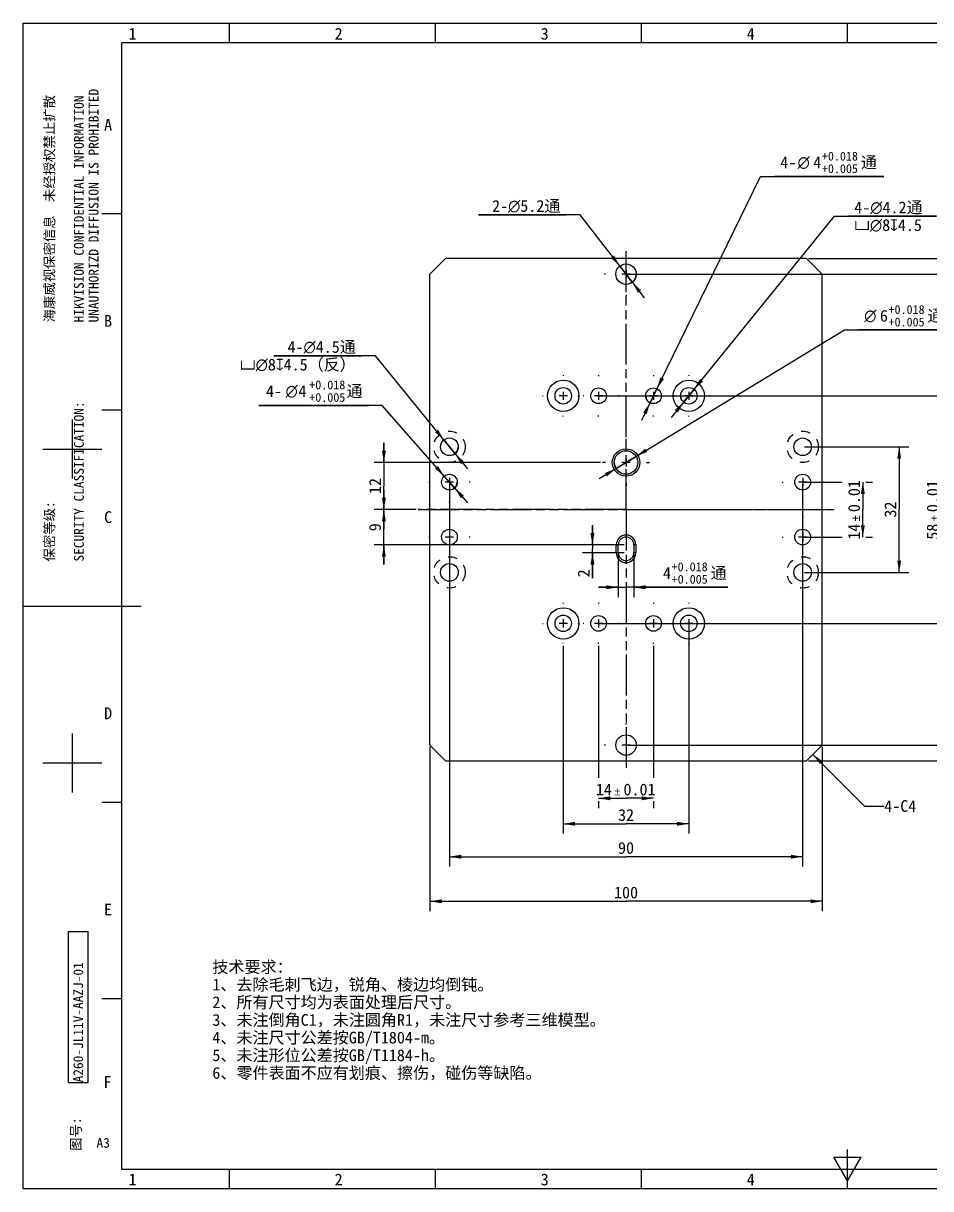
# Model space of a CAD drawing. Header units: millimetres. Extents: x 0 to 420, y 0 to 297.
# Drawn here: x 0 to 231.2, y 0 to 297 of the extents above; entities that cross this region are included whole.
import ezdxf
from ezdxf.enums import TextEntityAlignment as Align

# ---------------------------------------------------------------- set-up
doc = ezdxf.new("R2010")
doc.units = ezdxf.units.MM
doc.header["$LTSCALE"] = 23.1
for name, pattern in [('CENTER', [0.6, 0.375, -0.075, 0.075, -0.075]), ('HIDDEN', [0.2, 0.1, -0.1]), ('PHANTOM', [0.8, 0.45, -0.05, 0.1, -0.05, 0.1, -0.05])]:
    doc.linetypes.add(name, pattern=pattern)
doc.layers.get('0').update_dxf_attribs({"linetype": 'CONTINUOUS'})
for name, color, linetype in [('03_ALL_AXES', 7, 'CONTINUOUS'), ('10_ALL_CHAMFER', 7, 'CONTINUOUS'), ('20_ALL_FEATURES', 7, 'CONTINUOUS'), ('50_ALL_DETAILS', 7, 'CONTINUOUS'), ('51__DRAFT_DIMS', 7, 'CONTINUOUS'), ('DEFAULT_1', 7, 'CENTER')]:
    doc.layers.add(name, color=color, linetype=linetype)
doc.styles.get("Standard").update_dxf_attribs({"font": 'simfang.ttf'})
doc.styles.add('TEXTSTYLE_1', font='gdt', dxfattribs={"width": 0.8})
doc.styles.add('TEXTSTYLE_2', font='simfang.ttf')
doc.styles.add('TEXTSTYLE_3', font='simfang.ttf')
doc.styles.add('TEXTSTYLE_4', font='simfang.ttf')
doc.styles.add('TEXTSTYLE_6', font='simfang.ttf')
doc.dimstyles.new('DIMSTYLE_1', dxfattribs={"dimtxt": 3, "dimasz": 3, "dimexe": 2.5, "dimexo": 0.5, "dimgap": 0.75, "dimtad": 1, "dimdsep": 46, "dimtxsty": 'Standard', "dimblk": '_FILLED', "dimblk1": '_FILLED', "dimblk2": '_FILLED', "dimcen": 0.09, "dimclrt": 3, "dimazin": 2, "dimtp": 0.3, "dimtm": 0.3, "dimtfac": 1, "dimtofl": 0, "dimtmove": 0, "dimatfit": 3, "dimldrblk": '_FILLED', "dimfxl": 0, "dimtolj": 1, "dimarcsym": 0})
doc.dimstyles.new('DIMSTYLE_2', dxfattribs={"dimtxt": 3, "dimasz": 3, "dimexe": 2.5, "dimexo": 0.5, "dimgap": 0.75, "dimtad": 1, "dimdsep": 46, "dimtxsty": 'Standard', "dimblk": '_FILLED', "dimblk1": '_FILLED', "dimblk2": '_FILLED', "dimcen": 0.09, "dimclrt": 3, "dimazin": 2, "dimtol": 1, "dimtp": 0.01, "dimtm": 0.01, "dimtfac": 1, "dimtofl": 0, "dimtmove": 0, "dimatfit": 3, "dimldrblk": '_FILLED', "dimfxl": 0, "dimtolj": 1, "dimarcsym": 0})
doc.dimstyles.new('DIMSTYLE_3', dxfattribs={"dimtxt": 3, "dimasz": 3, "dimexe": 2.5, "dimexo": 0.5, "dimgap": 0.75, "dimtad": 1, "dimdsep": 46, "dimtxsty": 'Standard', "dimblk": '_FILLED', "dimblk1": '_FILLED', "dimblk2": '_FILLED', "dimcen": 0.09, "dimclrt": 3, "dimazin": 2, "dimtp": 0.5, "dimtm": 0.5, "dimtfac": 1, "dimtofl": 0, "dimtmove": 0, "dimatfit": 3, "dimldrblk": '_FILLED', "dimfxl": 0, "dimtolj": 1, "dimarcsym": 0})
doc.dimstyles.new('DIMSTYLE_4', dxfattribs={"dimtxt": 3, "dimasz": 3, "dimexe": 2.5, "dimexo": 0.5, "dimgap": 0.75, "dimtad": 1, "dimdsep": 46, "dimtxsty": 'Standard', "dimblk": '_FILLED', "dimblk1": '_FILLED', "dimblk2": '_FILLED', "dimcen": 0.09, "dimclrt": 3, "dimazin": 2, "dimtp": 0.2, "dimtm": 0.2, "dimtfac": 1, "dimtofl": 0, "dimtmove": 0, "dimatfit": 3, "dimldrblk": '_FILLED', "dimfxl": 0, "dimtolj": 1, "dimarcsym": 0})
doc.dimstyles.new('DIMSTYLE_5', dxfattribs={"dimtxt": 3, "dimasz": 3, "dimexe": 2.5, "dimexo": 0.5, "dimgap": 0.75, "dimtad": 1, "dimdsep": 46, "dimtxsty": 'Standard', "dimblk": '_FILLED', "dimblk1": '_FILLED', "dimblk2": '_FILLED', "dimcen": 0.09, "dimclrt": 3, "dimazin": 2, "dimtp": 0.1, "dimtm": 0.1, "dimtfac": 1, "dimtofl": 0, "dimtmove": 0, "dimatfit": 3, "dimldrblk": '_FILLED', "dimfxl": 0, "dimtolj": 1, "dimarcsym": 0})
doc.dimstyles.new('DIMSTYLE_6', dxfattribs={"dimtxt": 3, "dimasz": 3, "dimexe": 2.5, "dimexo": 0.5, "dimtad": 1, "dimdsep": 46, "dimtxsty": 'Standard', "dimblk": '_FILLED', "dimblk1": '_FILLED', "dimblk2": '_FILLED', "dimcen": 0.09, "dimclrt": 3, "dimazin": 2, "dimtp": 0.1, "dimtm": 0.1, "dimtfac": 1, "dimtmove": 0, "dimatfit": 2, "dimldrblk": '_FILLED', "dimfxl": 0, "dimtolj": 1, "dimarcsym": 0})
doc.dimstyles.new('DIMSTYLE_7', dxfattribs={"dimtxt": 3, "dimasz": 3, "dimexe": 2.5, "dimexo": 0.5, "dimtad": 1, "dimdec": 3, "dimdsep": 46, "dimtxsty": 'Standard', "dimblk": '_FILLED', "dimblk1": '_FILLED', "dimblk2": '_FILLED', "dimcen": 0.09, "dimclrt": 3, "dimadec": 3, "dimazin": 2, "dimtol": 1, "dimtp": 0.018, "dimtm": -0.005, "dimtfac": 0.75, "dimtdec": 3, "dimtmove": 0, "dimatfit": 2, "dimldrblk": '_FILLED', "dimfxl": 0, "dimtolj": 1, "dimarcsym": 0})
doc.dimstyles.new('DIMSTYLE_8', dxfattribs={"dimtxt": 3, "dimasz": 3, "dimexe": 2.5, "dimexo": 0.5, "dimgap": 0.75, "dimtad": 1, "dimdec": 3, "dimdsep": 46, "dimtxsty": 'Standard', "dimblk": '_FILLED', "dimblk1": '_FILLED', "dimblk2": '_FILLED', "dimcen": 0.09, "dimclrt": 3, "dimadec": 3, "dimazin": 2, "dimtol": 1, "dimtp": 0.018, "dimtm": -0.005, "dimtfac": 0.75, "dimtdec": 3, "dimtofl": 0, "dimtmove": 0, "dimatfit": 3, "dimldrblk": '_FILLED', "dimfxl": 0, "dimtolj": 1, "dimarcsym": 0})
doc.dimstyles.get("Standard").update_dxf_attribs({"dimtxt": 3, "dimasz": 3, "dimexe": 2.5, "dimexo": 0.5, "dimtad": 1, "dimdsep": 46, "dimtxsty": 'Standard', "dimblk": '_FILLED', "dimblk1": '_FILLED', "dimblk2": '_FILLED', "dimcen": 0.09, "dimclrt": 3, "dimazin": 2, "dimtol": 1, "dimtp": 0.01, "dimtm": 0.01, "dimtfac": 1, "dimtofl": 0, "dimtmove": 0, "dimatfit": 3, "dimldrblk": '_FILLED', "dimfxl": 0, "dimtolj": 1, "dimarcsym": 0})

# ---------------------------------------------------------------- blocks, each defined once
blk = doc.blocks.new('_FILLED')
at = {"color": 0, "linetype": 'ByBlock'}
blk.add_solid([(0, 0), (-1, 0.167), (-1, -0.167)], dxfattribs=at)
blk = doc.blocks.new('*D1')
at = {"layer": '51__DRAFT_DIMS', "color": 4}
for p, q in [((169.57, 143.57), (169.57, 90.49)), ((137.57, 138.32), (137.57, 90.49)), ((137.57, 92.99), (153.57, 92.99)), ((169.57, 92.99), (153.57, 92.99))]:
    blk.add_line(p, q, dxfattribs=at)
at = {"layer": '51__DRAFT_DIMS', "color": 4, "xscale": 3, "yscale": 3, "zscale": 3, "rotation": 180}
blk.add_blockref('_FILLED', (137.57, 92.99), dxfattribs=at)
at = {"layer": '51__DRAFT_DIMS', "color": 4, "xscale": 3, "yscale": 3, "zscale": 3}
blk.add_blockref('_FILLED', (169.57, 92.99), dxfattribs=at)
at = {"layer": '51__DRAFT_DIMS', "color": 3, "insert": (153.57, 96.74), "char_height": 3, "width": 4.4062, "attachment_point": 2, "line_spacing_factor": 0.9}
blk.add_mtext('32', dxfattribs=at)
blk = doc.blocks.new('*D2')
at = {"layer": '51__DRAFT_DIMS', "color": 4}
for p, q in [((146.57, 138.32), (146.57, 104.74)), ((160.57, 138.32), (160.57, 104.74)), ((146.57, 99.49), (153.57, 99.49)), ((146.57, 98.74), (146.57, 96.99)), ((160.57, 99.49), (153.57, 99.49)), ((160.57, 98.74), (160.57, 96.99))]:
    blk.add_line(p, q, dxfattribs=at)
at = {"layer": '51__DRAFT_DIMS', "color": 4, "xscale": 3, "yscale": 3, "zscale": 3, "rotation": 180}
blk.add_blockref('_FILLED', (146.57, 99.49), dxfattribs=at)
at = {"layer": '51__DRAFT_DIMS', "color": 4, "xscale": 3, "yscale": 3, "zscale": 3}
blk.add_blockref('_FILLED', (160.57, 99.49), dxfattribs=at)
at = {"layer": '51__DRAFT_DIMS', "color": 3}
for s, p in [('14', (147.94, 100.24)), ('0.01', (157, 100.24))]:
    blk.add_text(s, height=3, dxfattribs=at).set_placement(p, align=Align.CENTER)
at = {"layer": '51__DRAFT_DIMS', "color": 3, "style": 'TEXTSTYLE_1'}
blk.add_text('`', height=2.1, dxfattribs=at).set_placement((151.37, 100.24), align=Align.CENTER)
blk = doc.blocks.new('*D3')
at = {"layer": '51__DRAFT_DIMS', "color": 4}
for p, q in [((108.57, 179.57), (108.57, 82.1)), ((198.57, 179.57), (198.57, 82.1)), ((108.57, 84.6), (153.57, 84.6)), ((198.57, 84.6), (153.57, 84.6))]:
    blk.add_line(p, q, dxfattribs=at)
at = {"layer": '51__DRAFT_DIMS', "color": 4, "xscale": 3, "yscale": 3, "zscale": 3, "rotation": 180}
blk.add_blockref('_FILLED', (108.57, 84.6), dxfattribs=at)
at = {"layer": '51__DRAFT_DIMS', "color": 4, "xscale": 3, "yscale": 3, "zscale": 3}
blk.add_blockref('_FILLED', (198.57, 84.6), dxfattribs=at)
at = {"layer": '51__DRAFT_DIMS', "color": 3, "insert": (153.57, 88.35), "char_height": 3, "width": 4.4062, "attachment_point": 2, "line_spacing_factor": 0.9}
blk.add_mtext('90', dxfattribs=at)
blk = doc.blocks.new('*D4')
at = {"layer": '51__DRAFT_DIMS', "color": 4}
for p, q in [((103.57, 112.57), (103.57, 70.74)), ((203.57, 112.57), (203.57, 70.74)), ((103.57, 73.24), (153.57, 73.24)), ((203.57, 73.24), (153.57, 73.24))]:
    blk.add_line(p, q, dxfattribs=at)
at = {"layer": '51__DRAFT_DIMS', "color": 4, "xscale": 3, "yscale": 3, "zscale": 3, "rotation": 180}
blk.add_blockref('_FILLED', (103.57, 73.24), dxfattribs=at)
at = {"layer": '51__DRAFT_DIMS', "color": 4, "xscale": 3, "yscale": 3, "zscale": 3}
blk.add_blockref('_FILLED', (203.57, 73.24), dxfattribs=at)
at = {"layer": '51__DRAFT_DIMS', "color": 3, "insert": (153.57, 76.99), "char_height": 3, "width": 6.6094, "attachment_point": 2, "line_spacing_factor": 0.9}
blk.add_mtext('100', dxfattribs=at)
blk = doc.blocks.new('*D5')
at = {"layer": '51__DRAFT_DIMS', "color": 4}
for p, q in [((199.07, 180.07), (208.65, 180.07)), ((213.9, 180.07), (213.9, 173.07)), ((214.65, 180.07), (216.4, 180.07)), ((213.9, 166.07), (213.9, 173.07)), ((199.07, 166.07), (208.65, 166.07)), ((214.65, 166.07), (216.4, 166.07))]:
    blk.add_line(p, q, dxfattribs=at)
at = {"layer": '51__DRAFT_DIMS', "color": 4, "xscale": 3, "yscale": 3, "zscale": 3}
for p, rotation in [((213.9, 180.07), 90), ((213.9, 166.07), 270)]:
    blk.add_blockref('_FILLED', p, dxfattribs=dict(at, rotation=rotation))
at = {"layer": '51__DRAFT_DIMS', "color": 3}
for s, p in [('0.01', (213.15, 176.5)), ('14', (213.15, 167.44))]:
    blk.add_text(s, height=3, rotation=90, dxfattribs=at).set_placement(p, align=Align.CENTER)
at = {"layer": '51__DRAFT_DIMS', "color": 3, "style": 'TEXTSTYLE_1'}
blk.add_text('`', height=2.1, rotation=90, dxfattribs=at).set_placement((213.15, 170.87), align=Align.CENTER)
blk = doc.blocks.new('*D6')
at = {"layer": '51__DRAFT_DIMS', "color": 4}
for p, q in [((199.07, 189.07), (225.66, 189.07)), ((223.16, 189.07), (223.16, 173.07)), ((223.16, 157.07), (223.16, 173.07)), ((199.07, 157.07), (225.66, 157.07))]:
    blk.add_line(p, q, dxfattribs=at)
at = {"layer": '51__DRAFT_DIMS', "color": 4, "xscale": 3, "yscale": 3, "zscale": 3}
for p, rotation in [((223.16, 189.07), 90), ((223.16, 157.07), 270)]:
    blk.add_blockref('_FILLED', p, dxfattribs=dict(at, rotation=rotation))
at = {"layer": '51__DRAFT_DIMS', "color": 3, "insert": (219.41, 173.07), "char_height": 3, "width": 4.4062, "attachment_point": 2, "rotation": 90, "line_spacing_factor": 0.9}
blk.add_mtext('32', dxfattribs=at)
blk = doc.blocks.new('*D7')
at = {"layer": '51__DRAFT_DIMS', "color": 4}
for p, q in [((146.47, 202.07), (236.42, 202.07)), ((233.92, 202.07), (233.92, 173.07)), ((233.92, 144.07), (233.92, 173.07)), ((146.7, 144.07), (236.42, 144.07))]:
    blk.add_line(p, q, dxfattribs=at)
at = {"layer": '51__DRAFT_DIMS', "color": 4, "xscale": 3, "yscale": 3, "zscale": 3}
for p, rotation in [((233.92, 202.07), 90), ((233.92, 144.07), 270)]:
    blk.add_blockref('_FILLED', p, dxfattribs=dict(at, rotation=rotation))
at = {"layer": '51__DRAFT_DIMS', "color": 3}
for s, p in [('0.01', (233.17, 176.5)), ('58', (233.17, 167.44))]:
    blk.add_text(s, height=3, rotation=90, dxfattribs=at).set_placement(p, align=Align.CENTER)
at = {"layer": '51__DRAFT_DIMS', "color": 3, "style": 'TEXTSTYLE_1'}
blk.add_text('`', height=2.1, rotation=90, dxfattribs=at).set_placement((233.17, 170.87), align=Align.CENTER)
blk = doc.blocks.new('*D8')
at = {"layer": '51__DRAFT_DIMS', "color": 4}
for p, q in [((154.07, 233.07), (247.69, 233.07)), ((245.19, 233.07), (245.19, 173.07)), ((245.19, 113.07), (245.19, 173.07)), ((154.07, 113.07), (247.69, 113.07))]:
    blk.add_line(p, q, dxfattribs=at)
at = {"layer": '51__DRAFT_DIMS', "color": 4, "xscale": 3, "yscale": 3, "zscale": 3}
for p, rotation in [((245.19, 233.07), 90), ((245.19, 113.07), 270)]:
    blk.add_blockref('_FILLED', p, dxfattribs=dict(at, rotation=rotation))
at = {"layer": '51__DRAFT_DIMS', "color": 3, "insert": (241.44, 173.07), "char_height": 3, "width": 6.6094, "attachment_point": 2, "rotation": 90, "line_spacing_factor": 0.9}
blk.add_mtext('120', dxfattribs=at)
blk = doc.blocks.new('*D9')
at = {"layer": '51__DRAFT_DIMS', "color": 4}
for p, q in [((200.07, 237.07), (260.64, 237.07)), ((258.14, 237.07), (258.14, 173.07)), ((258.14, 109.07), (258.14, 173.07)), ((200.07, 109.07), (260.64, 109.07))]:
    blk.add_line(p, q, dxfattribs=at)
at = {"layer": '51__DRAFT_DIMS', "color": 4, "xscale": 3, "yscale": 3, "zscale": 3}
for p, rotation in [((258.14, 237.07), 90), ((258.14, 109.07), 270)]:
    blk.add_blockref('_FILLED', p, dxfattribs=dict(at, rotation=rotation))
at = {"layer": '51__DRAFT_DIMS', "color": 3, "insert": (254.39, 173.07), "char_height": 3, "width": 6.6094, "attachment_point": 2, "rotation": 90, "line_spacing_factor": 0.9}
blk.add_mtext('128', dxfattribs=at)
blk = doc.blocks.new('*D10')
at = {"layer": '51__DRAFT_DIMS', "color": 4}
for p, q in [((91.87, 185.07), (91.87, 190.07)), ((91.87, 190.07), (91.87, 179.07)), ((147.07, 185.07), (89.37, 185.07)), ((91.87, 168.07), (91.87, 179.07)), ((100.07, 173.07), (89.37, 173.07)), ((91.87, 173.07), (91.87, 168.07))]:
    blk.add_line(p, q, dxfattribs=at)
at = {"layer": '51__DRAFT_DIMS', "color": 4, "xscale": 3, "yscale": 3, "zscale": 3}
for p, rotation in [((91.87, 185.07), 270), ((91.87, 173.07), 90)]:
    blk.add_blockref('_FILLED', p, dxfattribs=dict(at, rotation=rotation))
at = {"layer": '51__DRAFT_DIMS', "color": 3, "insert": (88.12, 179.07), "char_height": 3, "width": 4.4062, "attachment_point": 2, "rotation": 90, "line_spacing_factor": 0.9}
blk.add_mtext('12', dxfattribs=at)
blk = doc.blocks.new('*D11')
at = {"layer": '51__DRAFT_DIMS', "color": 4}
for p, q in [((91.87, 173.07), (91.87, 178.07)), ((91.87, 178.07), (91.87, 168.57)), ((100.07, 173.07), (89.37, 173.07)), ((91.87, 159.07), (91.87, 168.57)), ((153.07, 164.07), (89.37, 164.07)), ((91.87, 164.07), (91.87, 159.07))]:
    blk.add_line(p, q, dxfattribs=at)
at = {"layer": '51__DRAFT_DIMS', "color": 4, "xscale": 3, "yscale": 3, "zscale": 3}
for p, rotation in [((91.87, 173.07), 270), ((91.87, 164.07), 90)]:
    blk.add_blockref('_FILLED', p, dxfattribs=dict(at, rotation=rotation))
at = {"layer": '51__DRAFT_DIMS', "color": 3, "insert": (88.12, 168.57), "char_height": 3, "width": 2.2031, "attachment_point": 2, "rotation": 90, "line_spacing_factor": 0.9}
blk.add_mtext('9', dxfattribs=at)
blk = doc.blocks.new('*D12')
at = {"layer": '51__DRAFT_DIMS', "color": 4}
for p, q in [((145.01, 164.07), (145.01, 169.07)), ((145.01, 169.07), (145.01, 163.07)), ((153.07, 164.07), (142.51, 164.07)), ((153.07, 162.07), (142.51, 162.07)), ((145.01, 155.63), (145.01, 163.07)), ((145.01, 162.07), (145.01, 155.63))]:
    blk.add_line(p, q, dxfattribs=at)
at = {"layer": '51__DRAFT_DIMS', "color": 4, "xscale": 3, "yscale": 3, "zscale": 3}
for p, rotation in [((145.01, 164.07), 270), ((145.01, 162.07), 90)]:
    blk.add_blockref('_FILLED', p, dxfattribs=dict(at, rotation=rotation))
at = {"layer": '51__DRAFT_DIMS', "color": 3, "insert": (141.26, 157.83), "char_height": 3, "width": 2.2031, "attachment_point": 3, "rotation": 90, "line_spacing_factor": 0.9}
blk.add_mtext('2', dxfattribs=at)
blk = doc.blocks.new('*D13')
at = {"layer": '51__DRAFT_DIMS', "color": 4}
for p, q in [((141.85, 248.2), (115.94, 248.2)), ((115.94, 248.2), (138.35, 248.2)), ((153.57, 233.07), (141.85, 248.2)), ((151.98, 235.13), (153.57, 233.07)), ((155.16, 231.02), (153.57, 233.07)), ((153.57, 233.07), (158.22, 227.06))]:
    blk.add_line(p, q, dxfattribs=at)
at = {"layer": '51__DRAFT_DIMS', "color": 4, "xscale": 3, "yscale": 3, "zscale": 3}
for p, rotation in [((151.98, 235.13), 307.7547670768), ((155.16, 231.02), 127.753925873)]:
    blk.add_blockref('_FILLED', p, dxfattribs=dict(at, rotation=rotation))
at = {"layer": '51__DRAFT_DIMS', "color": 3, "insert": (136.85, 251.95), "char_height": 3, "width": 19.4102, "attachment_point": 3, "line_spacing_factor": 0.9}
blk.add_mtext('2-\\fgdt;{\\fgdt;n}\\fFangSong;5.2通', dxfattribs=at)
blk = doc.blocks.new('*D14')
at = {"layer": '51__DRAFT_DIMS', "color": 4}
for p, q in [((169.57, 202.07), (206.72, 247.83)), ((206.72, 247.83), (232.63, 247.83)), ((232.63, 247.83), (210.22, 247.83)), ((169.57, 202.07), (165.1, 196.56)), ((168.25, 200.44), (169.57, 202.07)), ((170.89, 203.7), (169.57, 202.07))]:
    blk.add_line(p, q, dxfattribs=at)
at = {"layer": '51__DRAFT_DIMS', "color": 4, "xscale": 3, "yscale": 3, "zscale": 3}
for p, rotation in [((170.89, 203.7), 230.9269230423), ((168.25, 200.44), 50.9269230423)]:
    blk.add_blockref('_FILLED', p, dxfattribs=dict(at, rotation=rotation))
at = {"layer": '51__DRAFT_DIMS', "color": 3, "insert": (211.72, 251.58), "char_height": 3, "width": 24.3125, "attachment_point": 1, "line_spacing_factor": 0.9}
blk.add_mtext('4-\\fgdt;{\\fgdt;n}\\fFangSong;4.2通\\P\\fgdt;{\\fgdt;v}{\\fgdt;n}\\fFangSong;8\\fgdt;{\\fgdt;x}\\fFangSong;4.5', dxfattribs=at)
blk = doc.blocks.new('*D15')
at = {"layer": '51__DRAFT_DIMS', "color": 4}
for p, q in [((160.57, 202.07), (187.86, 257.94)), ((187.86, 257.94), (219.28, 257.94)), ((219.28, 257.94), (191.36, 257.94)), ((160.57, 202.07), (157.5, 195.78)), ((159.69, 200.27), (160.57, 202.07)), ((161.45, 203.87), (160.57, 202.07))]:
    blk.add_line(p, q, dxfattribs=at)
at = {"layer": '51__DRAFT_DIMS', "color": 4, "xscale": 3, "yscale": 3, "zscale": 3}
for p, rotation in [((161.45, 203.87), 243.9655464663), ((159.69, 200.27), 63.9646955577)]:
    blk.add_blockref('_FILLED', p, dxfattribs=dict(at, rotation=rotation))
at = {"layer": '51__DRAFT_DIMS', "color": 3}
for s, p in [('4-', (192.86, 260.06)), ('4', (201.27, 260.06)), ('通', (213.38, 260.06))]:
    blk.add_text(s, height=3, dxfattribs=at).set_placement(p)
for s, height, style, p in [('n', 3, 'TEXTSTYLE_1', (197.27, 260.06)), ('+0.018', 2.25, 'TEXTSTYLE_4', (203.47, 262.02)), ('+0.005', 2.25, 'TEXTSTYLE_4', (203.47, 258.84))]:
    blk.add_text(s, height=height, dxfattribs=dict(at, style=style)).set_placement(p)
blk = doc.blocks.new('*D16')
at = {"layer": '51__DRAFT_DIMS', "color": 4}
for p, q in [((89.72, 212.28), (63.81, 212.28)), ((63.81, 212.28), (86.22, 212.28)), ((108.57, 189.07), (89.72, 212.28)), ((107.15, 190.82), (108.57, 189.07)), ((109.99, 187.32), (108.57, 189.07)), ((108.57, 189.07), (113.14, 183.44))]:
    blk.add_line(p, q, dxfattribs=at)
at = {"layer": '51__DRAFT_DIMS', "color": 4, "xscale": 3, "yscale": 3, "zscale": 3}
for p, rotation in [((107.15, 190.82), 309.075803909), ((109.99, 187.32), 129.0765563842)]:
    blk.add_blockref('_FILLED', p, dxfattribs=dict(at, rotation=rotation))
at = {"layer": '51__DRAFT_DIMS', "color": 3, "insert": (84.72, 216.03), "char_height": 3, "width": 37.4961, "attachment_point": 3, "line_spacing_factor": 0.9}
blk.add_mtext('4-\\fgdt;{\\fgdt;n}\\fFangSong;4.5通\\P\\fgdt;{\\fgdt;v}{\\fgdt;n}\\fFangSong;8\\fgdt;{\\fgdt;x}\\fFangSong;4.5（反）', dxfattribs=at)
blk = doc.blocks.new('*D17')
at = {"layer": '51__DRAFT_DIMS', "color": 4}
for p, q in [((91.44, 199.64), (60.02, 199.64)), ((60.02, 199.64), (87.94, 199.64)), ((108.57, 180.07), (91.44, 199.64)), ((107.25, 181.58), (108.57, 180.07)), ((109.89, 178.57), (108.57, 180.07)), ((108.57, 180.07), (113.18, 174.8))]:
    blk.add_line(p, q, dxfattribs=at)
at = {"layer": '51__DRAFT_DIMS', "color": 4, "xscale": 3, "yscale": 3, "zscale": 3}
for p, rotation in [((107.25, 181.58), 311.2006973597), ((109.89, 178.57), 131.2001497208)]:
    blk.add_blockref('_FILLED', p, dxfattribs=dict(at, rotation=rotation))
at = {"layer": '51__DRAFT_DIMS', "color": 3}
for s, height, style, p in [('+0.018', 2.25, 'TEXTSTYLE_4', (82.04, 203.73)), ('n', 3, 'TEXTSTYLE_1', (69.92, 201.76)), ('+0.005', 2.25, 'TEXTSTYLE_4', (82.04, 200.54))]:
    blk.add_text(s, height=height, dxfattribs=dict(at, style=style)).set_placement(p, align=Align.RIGHT)
for s, p in [('通', (86.44, 201.76)), ('4-', (65.92, 201.76)), ('4', (72.13, 201.76))]:
    blk.add_text(s, height=3, dxfattribs=at).set_placement(p, align=Align.RIGHT)
blk = doc.blocks.new('*D18')
at = {"layer": '51__DRAFT_DIMS', "color": 4}
for p, q in [((153.57, 185.07), (209.25, 218.85)), ((209.25, 218.85), (236.26, 218.85)), ((236.26, 218.85), (212.75, 218.85)), ((153.57, 185.07), (146.73, 180.92)), ((151.01, 183.52), (153.57, 185.07)), ((156.14, 186.63), (153.57, 185.07))]:
    blk.add_line(p, q, dxfattribs=at)
at = {"layer": '51__DRAFT_DIMS', "color": 4, "xscale": 3, "yscale": 3, "zscale": 3}
for p, rotation in [((156.14, 186.63), 211.2407094107), ((151.01, 183.52), 31.2433724253)]:
    blk.add_blockref('_FILLED', p, dxfattribs=dict(at, rotation=rotation))
at = {"layer": '51__DRAFT_DIMS', "color": 3}
for s, height, style, p in [('n', 3, 'TEXTSTYLE_1', (214.25, 220.97)), ('+0.018', 2.25, 'TEXTSTYLE_4', (220.45, 222.93)), ('+0.005', 2.25, 'TEXTSTYLE_4', (220.45, 219.75))]:
    blk.add_text(s, height=height, dxfattribs=dict(at, style=style)).set_placement(p)
for s, p in [('6', (218.25, 220.97)), ('通', (230.36, 220.97))]:
    blk.add_text(s, height=3, dxfattribs=at).set_placement(p)
blk = doc.blocks.new('*D19')
at = {"layer": '51__DRAFT_DIMS', "color": 4}
for p, q in [((151.57, 161.57), (151.57, 150.78)), ((155.57, 161.57), (155.57, 150.78)), ((151.57, 153.28), (146.57, 153.28)), ((146.57, 153.28), (153.57, 153.28)), ((179.5, 153.28), (153.57, 153.28)), ((155.57, 153.28), (179.5, 153.28))]:
    blk.add_line(p, q, dxfattribs=at)
at = {"layer": '51__DRAFT_DIMS', "color": 4, "xscale": 3, "yscale": 3, "zscale": 3}
blk.add_blockref('_FILLED', (151.57, 153.28), dxfattribs=at)
at = {"layer": '51__DRAFT_DIMS', "color": 4, "xscale": 3, "yscale": 3, "zscale": 3, "rotation": 180}
blk.add_blockref('_FILLED', (155.57, 153.28), dxfattribs=at)
at = {"layer": '51__DRAFT_DIMS', "color": 3}
for s, p in [('4', (162.99, 155.4)), ('通', (175.1, 155.4))]:
    blk.add_text(s, height=3, dxfattribs=at).set_placement(p)
at = {"layer": '51__DRAFT_DIMS', "color": 3, "style": 'TEXTSTYLE_4'}
for s, p in [('+0.018', (165.19, 157.37)), ('+0.005', (165.19, 154.18))]:
    blk.add_text(s, height=2.25, dxfattribs=at).set_placement(p)
blk = doc.blocks.new('CENTERLINEL_BL0', base_point=(153.57, 173.07))
at = {"layer": 'DEFAULT_1', "color": 1, "linetype": 'PHANTOM'}
for q in [(153.57, 240.07), (153.57, 106.07)]:
    blk.add_line((153.57, 173.07), q, dxfattribs=at)
blk = doc.blocks.new('CENTERLINEL_BL1', base_point=(153.57, 173.07))
at = {"layer": 'DEFAULT_1', "color": 1, "linetype": 'PHANTOM'}
for q in [(100.57, 173.07), (206.57, 173.07)]:
    blk.add_line((153.57, 173.07), q, dxfattribs=at)

msp = doc.modelspace()

# ---------------------------------------------------------------- linework, layer by layer
at = {"color": 7}
for p, q in [((0, 0), (0, 297)), ((0, 297), (420, 297)), ((52.4993, 291.9961), (52.4993, 296.996)), ((104.9986, 291.9961), (104.9986, 296.996)), ((157.4979, 291.9961), (157.4979, 296.996)), ((209.9972, 291.9961), (209.9972, 296.996)), ((25, 292), (25, 5)), ((415, 292), (25, 292)), ((19.9997, 248.4967), (24.9997, 248.4967)), ((19.9997, 198.4973), (24.9997, 198.4973)), ((12.4998, 180.9976), (12.4998, 195.9974)), ((4.9999, 188.4975), (19.9997, 188.4975)), ((0, 148.5), (30, 148.5)), ((12.4998, 100.9986), (12.4998, 115.9984)), ((4.9999, 108.4985), (19.9997, 108.4985)), ((19.9997, 98.4987), (24.9997, 98.4987)), ((11.4821, 27.0317), (11.4821, 65.5317)), ((11.4821, 65.5317), (16.4821, 65.5317)), ((16.4821, 27.0317), (16.4821, 65.5317)), ((19.9997, 48.4993), (24.9997, 48.4993)), ((11.4821, 27.0317), (16.4821, 27.0317)), ((210, 0), (210, 10)), ((206.5331, 7.9999), (213.4613, 7.9999)), ((209.9972, 1.9999), (206.5331, 7.9999)), ((209.9972, 1.9999), (213.4613, 7.9999)), ((25, 5), (415, 5)), ((52.4993, 0), (52.4993, 4.9999)), ((104.9986, 0), (104.9986, 4.9999)), ((157.4979, 0), (157.4979, 4.9999)), ((420, 0), (0, 0))]:
    msp.add_line(p, q, dxfattribs=at)
at = {"color": 2}
msp.add_line((209.9972, 0), (209.9972, 4.9999), dxfattribs=at)
at = {"layer": '03_ALL_AXES', "color": 1, "linetype": 'PHANTOM'}
for p, q in [((153.5712, 238.3212), (153.5712, 238.6712)), ((148.3212, 233.0712), (147.9712, 233.0712)), ((158.8212, 233.0712), (159.1712, 233.0712)), ((153.5712, 227.8212), (153.5712, 227.4712)), ((137.5712, 207.3212), (137.5712, 207.1712)), ((146.5712, 207.3212), (146.5712, 207.0712)), ((160.5712, 207.3212), (160.5712, 207.0712)), ((169.5712, 207.3212), (169.5712, 207.1712)), ((132.3212, 202.0712), (132.4712, 202.0712)), ((141.3212, 202.0712), (141.5712, 202.0712)), ((142.8212, 202.0712), (142.6712, 202.0712)), ((151.8212, 202.0712), (151.5712, 202.0712)), ((155.3212, 202.0712), (155.5712, 202.0712)), ((164.3212, 202.0712), (164.4712, 202.0712)), ((165.8212, 202.0712), (165.5712, 202.0712)), ((174.8212, 202.0712), (174.6712, 202.0712)), ((137.5712, 196.8212), (137.5712, 196.9712)), ((146.5712, 196.8212), (146.5712, 197.0712)), ((160.5712, 196.8212), (160.5712, 197.0712)), ((169.5712, 196.8212), (169.5712, 196.9712)), ((153.5712, 190.3212), (153.5712, 191.0712)), ((108.5712, 185.3212), (108.5712, 185.0712)), ((148.3212, 185.0712), (147.5712, 185.0712)), ((158.8212, 185.0712), (159.5712, 185.0712)), ((198.5712, 185.3212), (198.5712, 185.0712)), ((103.3212, 180.0712), (103.5712, 180.0712)), ((113.8212, 180.0712), (113.5712, 180.0712)), ((153.5712, 179.8212), (153.5712, 179.0712)), ((193.3212, 180.0712), (193.5712, 180.0712)), ((203.8212, 180.0712), (203.5712, 180.0712)), ((100.5712, 173.0712), (206.5712, 173.0712)), ((108.5712, 174.8212), (108.5712, 175.0712)), ((198.5712, 174.8212), (198.5712, 175.0712)), ((108.5712, 171.3212), (108.5712, 171.0712)), ((198.5712, 171.3212), (198.5712, 171.0712)), ((103.3212, 166.0712), (103.5712, 166.0712)), ((113.8212, 166.0712), (113.5712, 166.0712)), ((193.3212, 166.0712), (193.5712, 166.0712)), ((203.8212, 166.0712), (203.5712, 166.0712)), ((108.5712, 160.8212), (108.5712, 161.0712)), ((198.5712, 160.8212), (198.5712, 161.0712)), ((137.5712, 149.3212), (137.5712, 149.1712)), ((146.5712, 149.3212), (146.5712, 149.0712)), ((160.5712, 149.3212), (160.5712, 149.0712)), ((169.5712, 149.3212), (169.5712, 149.1712)), ((132.3212, 144.0712), (132.4712, 144.0712)), ((141.3212, 144.0712), (141.5712, 144.0712)), ((142.8212, 144.0712), (142.6712, 144.0712)), ((151.8212, 144.0712), (151.5712, 144.0712)), ((155.3212, 144.0712), (155.5712, 144.0712)), ((164.3212, 144.0712), (164.4712, 144.0712)), ((165.8212, 144.0712), (165.5712, 144.0712)), ((174.8212, 144.0712), (174.6712, 144.0712)), ((137.5712, 138.8212), (137.5712, 138.9712)), ((146.5712, 138.8212), (146.5712, 139.0712)), ((160.5712, 138.8212), (160.5712, 139.0712)), ((169.5712, 138.8212), (169.5712, 138.9712)), ((153.5712, 118.3212), (153.5712, 118.6712)), ((148.3212, 113.0712), (147.9712, 113.0712)), ((158.8212, 113.0712), (159.1712, 113.0712)), ((153.5712, 107.8212), (153.5712, 107.4712))]:
    msp.add_line(p, q, dxfattribs=at)
at = {"layer": '03_ALL_AXES', "color": 1}
for p, q in [((154.6212, 233.0712), (152.5212, 233.0712)), ((153.5712, 234.1212), (153.5712, 232.0212)), ((138.6212, 202.0712), (136.5212, 202.0712)), ((137.5712, 203.1212), (137.5712, 201.0212)), ((147.6212, 202.0712), (145.5212, 202.0712)), ((146.5712, 203.1212), (146.5712, 201.0212)), ((161.6212, 202.0712), (159.5212, 202.0712)), ((160.5712, 203.1212), (160.5712, 201.0212)), ((170.6212, 202.0712), (168.5212, 202.0712)), ((169.5712, 203.1212), (169.5712, 201.0212)), ((154.6212, 185.0712), (152.5212, 185.0712)), ((153.5712, 186.1212), (153.5712, 184.0212)), ((109.6212, 180.0712), (107.5212, 180.0712)), ((108.5712, 181.1212), (108.5712, 179.0212)), ((199.6212, 180.0712), (197.5212, 180.0712)), ((198.5712, 181.1212), (198.5712, 179.0212)), ((108.5712, 167.1212), (108.5712, 165.0212)), ((198.5712, 167.1212), (198.5712, 165.0212)), ((109.6212, 166.0712), (107.5212, 166.0712)), ((199.6212, 166.0712), (197.5212, 166.0712)), ((138.6212, 144.0712), (136.5212, 144.0712)), ((137.5712, 145.1212), (137.5712, 143.0212)), ((147.6212, 144.0712), (145.5212, 144.0712)), ((146.5712, 145.1212), (146.5712, 143.0212)), ((161.6212, 144.0712), (159.5212, 144.0712)), ((160.5712, 145.1212), (160.5712, 143.0212)), ((170.6212, 144.0712), (168.5212, 144.0712)), ((169.5712, 145.1212), (169.5712, 143.0212)), ((154.6212, 113.0712), (152.5212, 113.0712)), ((153.5712, 114.1212), (153.5712, 112.0212))]:
    msp.add_line(p, q, dxfattribs=at)
at = {"layer": '03_ALL_AXES', "color": 7}
for centre, radius in [((153.5712, 233.0712), 2.6), ((137.5712, 202.0712), 4), ((169.5712, 202.0712), 4), ((137.5712, 202.0712), 2.1), ((146.5712, 202.0712), 2), ((160.5712, 202.0712), 2), ((169.5712, 202.0712), 2.1), ((108.5712, 189.0712), 2.25), ((198.5712, 189.0712), 2.25), ((108.5712, 180.0712), 2), ((198.5712, 180.0712), 2), ((108.5712, 166.0712), 2), ((198.5712, 166.0712), 2), ((108.5712, 157.0712), 2.25), ((198.5712, 157.0712), 2.25), ((137.5712, 144.0712), 4), ((137.5712, 144.0712), 2.1), ((146.5712, 144.0712), 2), ((160.5712, 144.0712), 2), ((169.5712, 144.0712), 4), ((169.5712, 144.0712), 2.1), ((153.5712, 113.0712), 2.6)]:
    msp.add_circle(centre, radius, dxfattribs=at)
at = {"layer": '03_ALL_AXES', "color": 8, "linetype": 'HIDDEN'}
for centre in [(108.5712, 189.0712), (198.5712, 189.0712), (108.5712, 157.0712), (198.5712, 157.0712)]:
    msp.add_circle(centre, 4, dxfattribs=at)
at = {"layer": '10_ALL_CHAMFER', "color": 4}
for p, q in [((151.0712, 164.0712), (151.5712, 164.0712)), ((156.0712, 164.0712), (155.5712, 164.0712)), ((151.0712, 162.0712), (151.5712, 162.0712)), ((156.0712, 162.0712), (155.5712, 162.0712))]:
    msp.add_line(p, q, dxfattribs=at)
at = {"layer": '10_ALL_CHAMFER', "color": 7}
for p, q in [((151.0712, 162.0712), (151.0712, 164.0712)), ((151.5712, 162.0712), (151.5712, 164.0712)), ((155.5712, 164.0712), (155.5712, 162.0712)), ((156.0712, 164.0712), (156.0712, 162.0712))]:
    msp.add_line(p, q, dxfattribs=at)
for radius in [3.5, 3]:
    msp.add_circle((153.5712, 185.0712), radius, dxfattribs=at)
for centre, radius, start, end in [((153.5712, 164.0712), 2.5, 0, 180), ((153.5712, 164.0712), 2, 0, 180), ((153.5712, 162.0712), 2.5, 180, 360), ((153.5712, 162.0712), 2, 180, 360)]:
    msp.add_arc(centre, radius, start, end, dxfattribs=at)
at = {"layer": '20_ALL_FEATURES', "color": 7}
for p, q in [((107.5712, 237.0712), (103.5712, 233.0712)), ((199.5712, 237.0712), (107.5712, 237.0712)), ((203.5712, 233.0712), (199.5712, 237.0712)), ((103.5712, 113.0712), (103.5712, 233.0712)), ((203.5712, 113.0712), (203.5712, 233.0712)), ((103.5712, 113.0712), (107.5712, 109.0712)), ((199.5712, 109.0712), (203.5712, 113.0712)), ((107.5712, 109.0712), (199.5712, 109.0712))]:
    msp.add_line(p, q, dxfattribs=at)
at = {"layer": '51__DRAFT_DIMS', "color": 4}
for centre, radius, start, end in [((153.5712, 233.0712), 2.6, 296.867776, 360), ((160.5712, 202.0712), 2, 180, 258.00128), ((169.5712, 202.0712), 2.1, 180, 244.320318), ((108.5712, 189.0712), 2.25, 296.547336, 360), ((153.5712, 185.0712), 3, 180, 220.704993), ((108.5712, 180.0712), 2, 297.1638, 360)]:
    msp.add_arc(centre, radius, start, end, dxfattribs=at)

# ---------------------------------------------------------------- block references
at = {"color": 4}
for name in ['CENTERLINEL_BL0', 'CENTERLINEL_BL1']:
    msp.add_blockref(name, (153.5712, 173.0712), dxfattribs=at)

# ---------------------------------------------------------------- texts
at = {"color": 3, "char_height": 3, "width": 2.203095, "attachment_point": 1, "line_spacing_factor": 0.9, "style": 'TEXTSTYLE_3'}
for s, insert in [('1', (26.8183, 295.843)), ('2', (79.3176, 295.843)), ('3', (131.8168, 295.843)), ('4', (184.3161, 295.843)), ('A', (20.5885, 272.6518)), ('B', (20.5885, 222.6524)), ('C', (20.5885, 172.6531)), ('D', (20.5885, 122.6538)), ('E', (20.5885, 72.6545)), ('F', (20.427, 28.7005)), ('1', (26.8183, 3.847)), ('2', (79.3176, 3.847)), ('3', (131.8168, 3.847)), ('4', (184.3161, 3.847))]:
    msp.add_mtext(s, dxfattribs=dict(at, insert=insert))
at = {"color": 3, "char_height": 2.5, "attachment_point": 1, "rotation": 90, "line_spacing_factor": 0.9}
for s, insert, width in [('\\M+5BAA3\\M+5BFB5\\M+5CDFE\\M+5CAD3\\M+5B1A3\\M+5C3DC\\M+5D0C5\\M+5CFA2  \\M+5CEB4\\M+5BEAD\\M+5CADA\\M+5C8A8\\M+5BDFB\\M+5D6B9\\M+5C0A9\\M+5C9A2\\P \\PHIKVISION CONFIDENTIAL INFORMATION    \\PUNAUTHORIZD DIFFUSION IS PROHIBITED', (5.4072, 220.7751), 69.765625), ('\\M+5B1A3\\M+5C3DC\\M+5B5C8\\M+5BCB6:\\P \\PSECURITY CLASSIFICATION:', (5.4072, 159.8345), 44.0625)]:
    msp.add_mtext(s, dxfattribs=dict(at, insert=insert, width=width))
at = {"color": 3, "insert": (12.1519, 9.6286), "char_height": 2.5, "width": 9.160156, "attachment_point": 1, "rotation": 90, "line_spacing_factor": 0.9, "style": 'TEXTSTYLE_2'}
msp.add_mtext('\\M+5CDBC\\M+5BAC5:', dxfattribs=at)
at = {"color": 3, "insert": (18.6494, 12.9309), "char_height": 2.49997, "width": 3.671825, "attachment_point": 1, "line_spacing_factor": 0.9}
msp.add_mtext('A3', dxfattribs=at)
at = {"layer": '50_ALL_DETAILS', "color": 3, "insert": (219.3653, 99.0166), "char_height": 3, "width": 8.8125, "attachment_point": 1, "line_spacing_factor": 0.9}
msp.add_mtext('4-C4', dxfattribs=at)
at = {"layer": '50_ALL_DETAILS', "color": 7, "insert": (12.7321, 27.0942), "char_height": 2.5, "width": 33.046875, "attachment_point": 1, "rotation": 90, "line_spacing_factor": 0.9}
msp.add_mtext('A260-JL11V-AAZJ-01', dxfattribs=at)
at = {"layer": '50_ALL_DETAILS', "color": 3, "insert": (48.1627, 58.0134), "char_height": 3, "width": 107.695312, "attachment_point": 1, "line_spacing_factor": 0.9, "style": 'TEXTSTYLE_6'}
msp.add_mtext('\\M+5BCBC\\M+5CAF5\\M+5D2AA\\M+5C7F3\\M+5A3BA\\P1\\M+5A1A2\\M+5C8A5\\M+5B3FD\\M+5C3AB\\M+5B4CC\\M+5B7C9\\M+5B1DF\\M+5A3AC\\M+5C8F1\\M+5BDC7\\M+5A1A2\\M+5C0E2\\M+5B1DF\\M+5BEF9\\M+5B5B9\\M+5B6DB\\M+5A1A3\\P2\\M+5A1A2\\M+5CBF9\\M+5D3D0\\M+5B3DF\\M+5B4E7\\M+5BEF9\\M+5CEAA\\M+5B1ED\\M+5C3E6\\M+5B4A6\\M+5C0ED\\M+5BAF3\\M+5B3DF\\M+5B4E7\\M+5A1A3\\P3\\M+5A1A2\\M+5CEB4\\M+5D7A2\\M+5B5B9\\M+5BDC7C1\\M+5A3AC\\M+5CEB4\\M+5D7A2\\M+5D4B2\\M+5BDC7R1\\M+5A3AC\\M+5CEB4\\M+5D7A2\\M+5B3DF\\M+5B4E7\\M+5B2CE\\M+5BFBC\\M+5C8FD\\M+5CEAC\\M+5C4A3\\M+5D0CD\\M+5A1A3\\P4\\M+5A1A2\\M+5CEB4\\M+5D7A2\\M+5B3DF\\M+5B4E7\\M+5B9AB\\M+5B2EE\\M+5B0B4GB/T1804-m\\M+5A1A3\\P5\\M+5A1A2\\M+5CEB4\\M+5D7A2\\M+5D0CE\\M+5CEBB\\M+5B9AB\\M+5B2EE\\M+5B0B4GB/T1184-h\\M+5A1A3\\P6\\M+5A1A2\\M+5C1E3\\M+5BCFE\\M+5B1ED\\M+5C3E6\\M+5B2BB\\M+5D3A6\\M+5D3D0\\M+5BBAE\\M+5BADB\\M+5A1A2\\M+5B2C1\\M+5C9CB\\M+5A3AC\\M+5C5F6\\M+5C9CB\\M+5B5C8\\M+5C8B1\\M+5CFDD\\M+5A1A3', dxfattribs=at)

# ---------------------------------------------------------------- dimensions: what is measured, and where the dimension line sits
at = {"layer": '51__DRAFT_DIMS', "color": 4}
for p1, p2, text, dimstyle, picture, middle in [((161.449, 203.8683), (159.6934, 200.2742), '4-%%c<>通', 'DIMSTYLE_7', '*D15', (205.3201, 261.5559)), ((151.9793, 235.1269), (155.1631, 231.0155), '2-%%c<>通', 'DIMSTYLE_6', '*D13', (127.1482, 250.4533)), ((170.8948, 203.7015), (168.2476, 200.4409), '4-%%c<>通\\P{\\fgdt;v}%%c8{\\fgdt;x}4.5', 'DIMSTYLE_6', '*D14', (223.8747, 247.8262)), ((156.1361, 186.6272), (151.0063, 183.5152), '%%c<>通', 'DIMSTYLE_7', '*D18', (224.5027, 222.465)), ((107.1529, 190.8179), (109.9895, 187.3245), '4-%%c<>通\\P{\\fgdt;v}%%c8{\\fgdt;x}4.5（反）', 'DIMSTYLE_6', '*D16', (65.9742, 212.2846)), ((107.2538, 181.576), (109.8886, 178.5664), '4-%%c<>通', 'DIMSTYLE_7', '*D17', (73.9771, 203.2632))]:
    dim = msp.add_diameter_dim_2p(p1=p1, p2=p2, text=text, dimstyle=dimstyle, override={"dimtih": 1, "dimtoh": 1, "dimpost": '<>'}, dxfattribs=at)
    dim.commit()
    dim.dimension.update_dxf_attribs({"geometry": picture, "text_midpoint": middle, "dimtype": 163})
for base, p1, p2, angle, dimstyle, picture, middle in [((258.139, 237.0712), (199.5712, 109.0712), (199.5712, 237.0712), 90, 'DIMSTYLE_3', '*D9', (258.139, 173.1649)), ((245.1905, 113.0712), (153.5712, 233.0712), (153.5712, 113.0712), 270, 'DIMSTYLE_1', '*D8', (245.1905, 173.1825)), ((233.92, 144.0712), (145.9655, 202.0712), (146.1969, 144.0712), 270, 'DIMSTYLE_2', '*D7', (233.92, 173.0712)), ((91.8743, 173.0712), (147.5712, 185.0712), (100.5712, 173.0712), 270, 'DIMSTYLE_4', '*D10', (91.8743, 179.1562)), ((223.1609, 157.0712), (198.5712, 189.0712), (198.5712, 157.0712), 270, 'DIMSTYLE_1', '*D6', (223.1609, 173.0331)), ((213.8977, 166.0712), (198.5712, 180.0712), (198.5712, 166.0712), 270, 'DIMSTYLE_2', '*D5', (213.8977, 173.0712)), ((91.8743, 164.0712), (100.5712, 173.0712), (153.5712, 164.0712), 270, 'DIMSTYLE_4', '*D11', (91.8743, 168.5185)), ((145.0065, 164.0712), (153.5712, 162.0712), (153.5712, 164.0712), 90, 'DIMSTYLE_5', '*D12', (145.0065, 156.6782)), ((103.5712, 73.2408), (203.5712, 113.0712), (103.5712, 113.0712), 180, 'DIMSTYLE_1', '*D4', (153.6825, 73.2408))]:
    dim = msp.add_linear_dim(base=base, p1=p1, p2=p2, angle=angle, dimstyle=dimstyle, dxfattribs=at)
    dim.commit()
    dim.dimension.update_dxf_attribs({"geometry": picture, "text_midpoint": middle, "dimtype": 160})
for base, p1, p2, dimstyle, picture, middle in [((198.5712, 84.5953), (108.5712, 180.0712), (198.5712, 180.0712), 'DIMSTYLE_1', '*D3', (153.5273, 84.5953)), ((169.5712, 92.9897), (137.5712, 138.8212), (169.5712, 144.0712), 'DIMSTYLE_1', '*D1', (153.5331, 92.9897)), ((160.5712, 99.4937), (146.5712, 138.8212), (160.5712, 138.8212), 'DIMSTYLE_2', '*D2', (153.5712, 99.4937))]:
    dim = msp.add_linear_dim(base=base, p1=p1, p2=p2, dimstyle=dimstyle, dxfattribs=at)
    dim.commit()
    dim.dimension.update_dxf_attribs({"geometry": picture, "text_midpoint": middle, "dimtype": 160})
dim = msp.add_linear_dim(base=(151.5712, 153.2802), p1=(155.5712, 162.0712), p2=(151.5712, 162.0712), angle=180, text='<>通', dimstyle='DIMSTYLE_8', dxfattribs=at)
dim.commit()
dim.dimension.update_dxf_attribs({"geometry": '*D19', "text_midpoint": (171.2416, 153.2802), "dimtype": 160})

# ---------------------------------------------------------------- leaders
at = {"layer": '50_ALL_DETAILS', "color": 4}
msp.add_leader([(201.1909, 110.6909), (214.3653, 97.5166), (219.3653, 97.5166)], dimstyle='Standard', override={"dimtad": 0}, dxfattribs=at)

doc.saveas('drawing.dxf')
